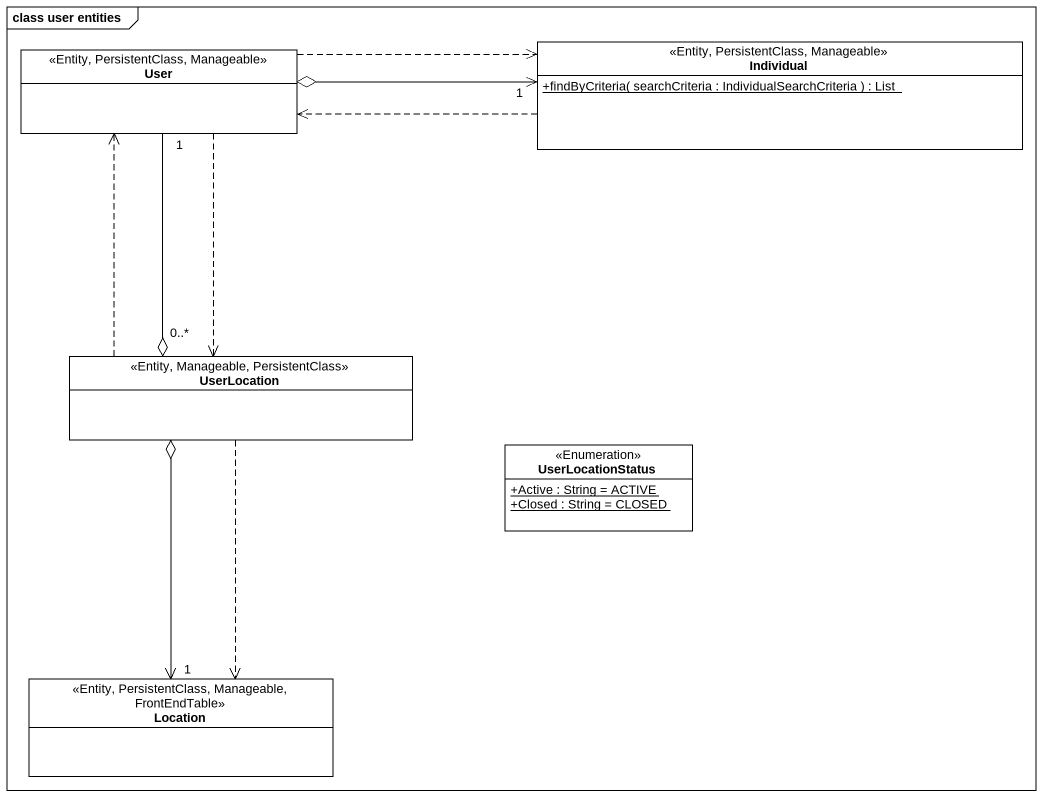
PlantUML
@startuml
mainframe class user entities
hide circle
hide empty members
skinparam classAttributeIconSize 0
class User <<Entity, PersistentClass, Manageable>>
class Individual <<Entity, PersistentClass, Manageable>> {
  {static} +findByCriteria( searchCriteria : IndividualSearchCriteria ) : List
}
class UserLocation <<Entity, Manageable, PersistentClass>>
class UserLocationStatus <<Enumeration>> {
  {static} +Active : String = ACTIVE
  {static} +Closed : String = CLOSED
}
class Location <<Entity, PersistentClass, Manageable, FrontEndTable>>
User o-right-> "1" Individual
User .right.> Individual
User ..> UserLocation
Individual .left.> User
UserLocation "0..*" o-up- "1" User
UserLocation .up.> User
UserLocation o--> "1" Location
UserLocation ..> Location
@enduml
